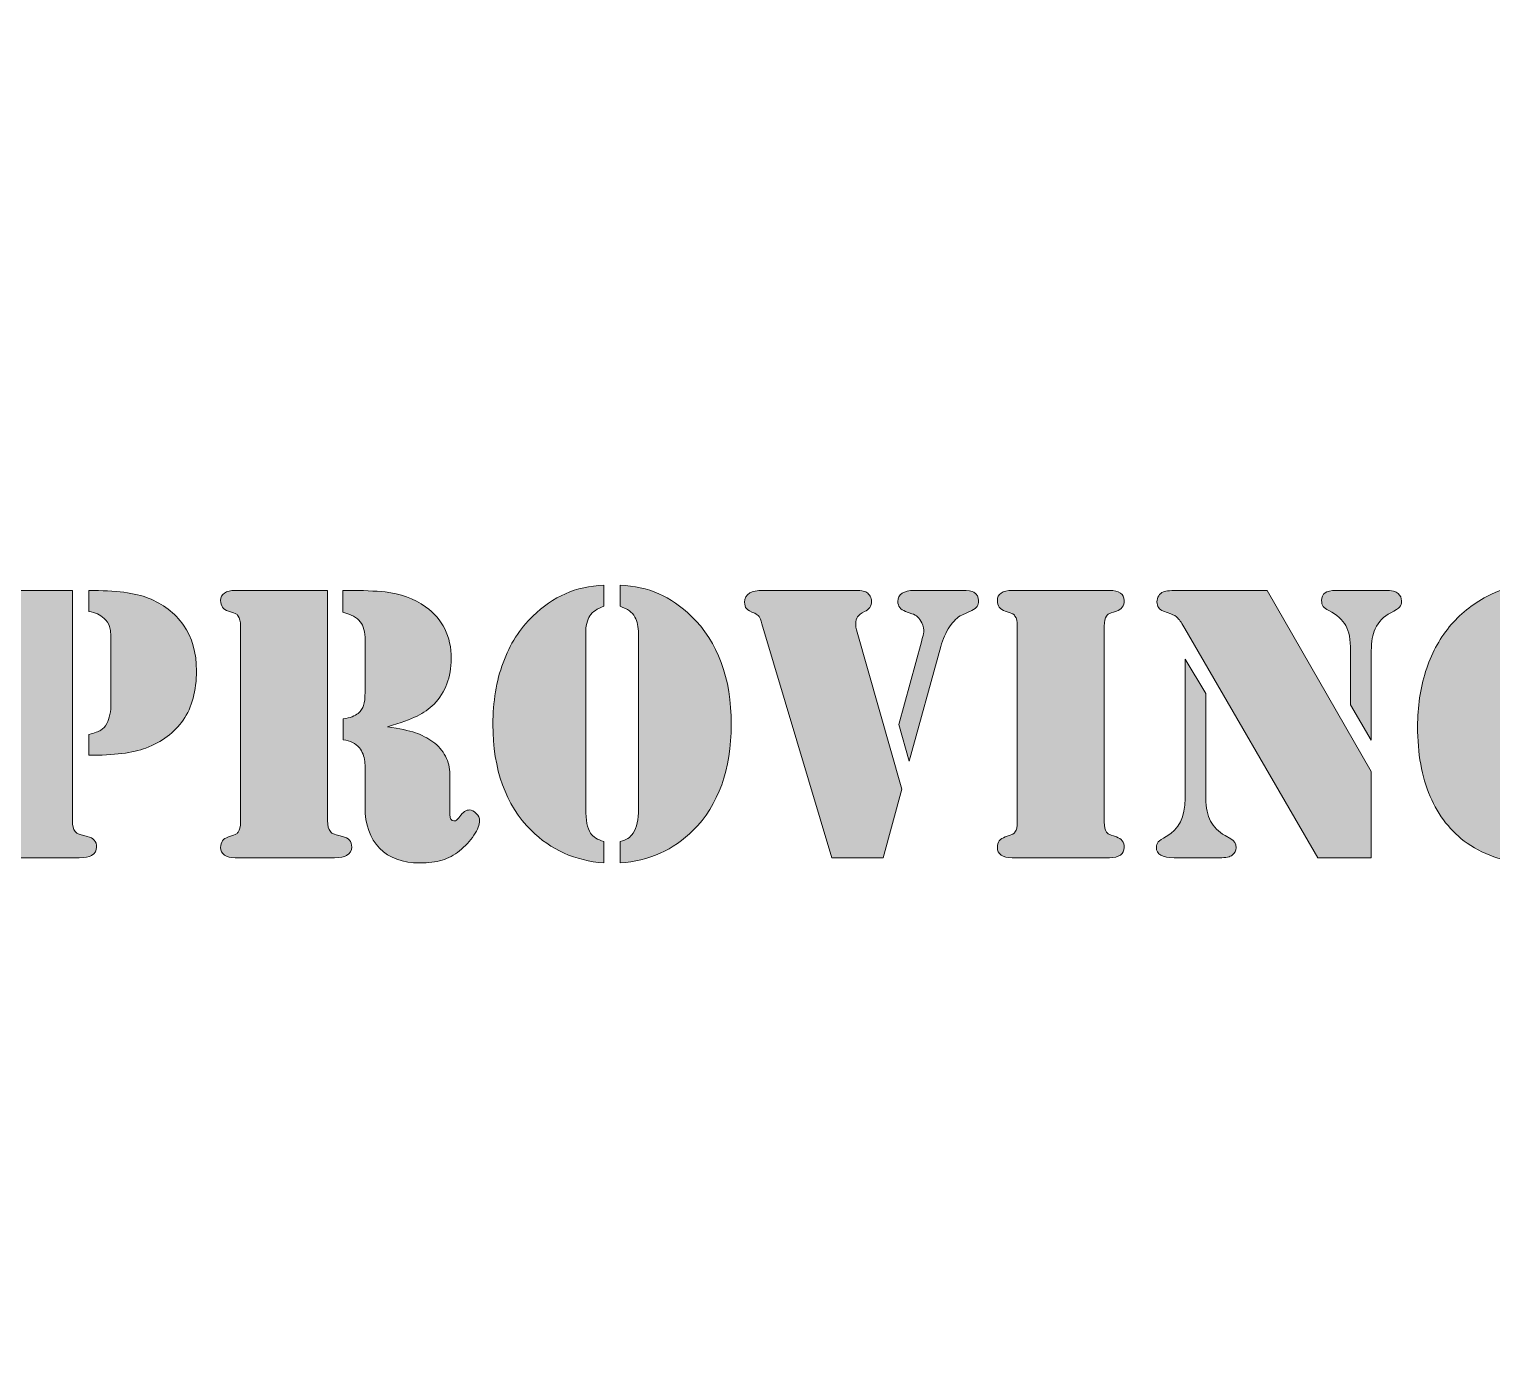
# Model space of a CAD drawing. Header units: inches. Extents: x 5 to 292, y -204 to -7.
# Drawn here: x 88.7 to 113.14, y -181.62 to -159.33 of the extents above; entities that cross this region are included whole.
import ezdxf

# ---------------------------------------------------------------- set-up
doc = ezdxf.new("R2010")
doc.units = ezdxf.units.IN
doc.header["$MEASUREMENT"] = 0
doc.layers.add('Layer 4', color=7, linetype='Continuous')
doc.layers.add('Legend', color=7, linetype='Continuous')

# ---------------------------------------------------------------- blocks, each defined once
blk = doc.blocks.new('block 3')
at = {"layer": 'Legend', "true_color": 0xffffff}
h = blk.add_hatch(color=7, dxfattribs=at)
h.dxf.hatch_style = 2
edge = h.paths.add_edge_path()
edge.add_spline(control_points=[(98.303, -168.977), (98.192, -169.017), (98.113, -169.07), (98.067, -169.138), (98.021, -169.206), (97.998, -169.305), (97.998, -169.436), (97.998, -169.436), (97.998, -172.362), (97.998, -172.362), (97.998, -172.554), (98.025, -172.689), (98.077, -172.767), (98.118, -172.833), (98.194, -172.88), (98.303, -172.908), (98.303, -172.908), (98.303, -173.268), (98.303, -173.268), (97.818, -173.229), (97.413, -173.047), (97.085, -172.722), (96.66, -172.298), (96.447, -171.708), (96.447, -170.951), (96.447, -170.572), (96.503, -170.228), (96.616, -169.922), (96.728, -169.615), (96.894, -169.355), (97.115, -169.141), (97.283, -168.977), (97.464, -168.853), (97.658, -168.768), (97.852, -168.683), (98.067, -168.635), (98.303, -168.624), (98.303, -168.624), (98.303, -168.977), (98.303, -168.977)], knot_values=[0, 0, 0, 0, 1, 1, 1, 2, 2, 2, 3, 3, 3, 4, 4, 4, 5, 5, 5, 6, 6, 6, 7, 7, 7, 8, 8, 8, 9, 9, 9, 10, 10, 10, 11, 11, 11, 12, 12, 12, 13, 13, 13, 13], degree=3, periodic=1)
edge = h.paths.add_edge_path()
edge.add_spline(control_points=[(98.571, -168.977), (98.571, -168.977), (98.571, -168.624), (98.571, -168.624), (98.807, -168.635), (99.022, -168.683), (99.218, -168.768), (99.413, -168.853), (99.594, -168.977), (99.763, -169.141), (100.208, -169.575), (100.43, -170.179), (100.43, -170.951), (100.43, -171.708), (100.217, -172.298), (99.792, -172.722), (99.465, -173.049), (99.058, -173.231), (98.571, -173.268), (98.571, -173.268), (98.571, -172.908), (98.571, -172.908), (98.628, -172.895), (98.672, -172.878), (98.704, -172.857), (98.735, -172.837), (98.764, -172.807), (98.791, -172.767), (98.849, -172.678), (98.879, -172.543), (98.879, -172.362), (98.879, -172.362), (98.879, -169.436), (98.879, -169.436), (98.879, -169.32), (98.859, -169.229), (98.82, -169.161), (98.794, -169.115), (98.763, -169.079), (98.727, -169.053), (98.691, -169.027), (98.639, -169.002), (98.571, -168.977)], knot_values=[0, 0, 0, 0, 1, 1, 1, 2, 2, 2, 3, 3, 3, 4, 4, 4, 5, 5, 5, 6, 6, 6, 7, 7, 7, 8, 8, 8, 9, 9, 9, 10, 10, 10, 11, 11, 11, 12, 12, 12, 13, 13, 13, 14, 14, 14, 14], degree=3, periodic=1)
h = blk.add_hatch(color=7, dxfattribs=at)
h.dxf.hatch_style = 2
edge = h.paths.add_edge_path()
edge.add_spline(control_points=[(113.836, -168.624), (113.836, -168.624), (113.836, -169.02), (113.836, -169.02), (113.707, -169.04), (113.611, -169.096), (113.548, -169.19), (113.484, -169.284), (113.453, -169.418), (113.453, -169.593), (113.453, -169.593), (113.453, -172.296), (113.453, -172.296), (113.453, -172.296), (113.453, -172.437), (113.453, -172.437), (113.453, -172.487), (113.463, -172.54), (113.484, -172.595), (113.505, -172.651), (113.531, -172.699), (113.564, -172.738), (113.599, -172.782), (113.636, -172.813), (113.675, -172.831), (113.715, -172.85), (113.768, -172.862), (113.836, -172.869), (113.836, -172.869), (113.836, -173.268), (113.836, -173.268), (113.412, -173.268), (113.045, -173.158), (112.733, -172.938), (112.458, -172.743), (112.251, -172.482), (112.111, -172.154), (111.971, -171.826), (111.902, -171.437), (111.902, -170.987), (111.902, -170.658), (111.947, -170.35), (112.037, -170.066), (112.128, -169.781), (112.259, -169.534), (112.432, -169.324), (112.606, -169.113), (112.815, -168.943), (113.059, -168.814), (113.302, -168.685), (113.536, -168.621), (113.76, -168.621), (113.76, -168.621), (113.836, -168.624), (113.836, -168.624)], knot_values=[0, 0, 0, 0, 1, 1, 1, 2, 2, 2, 3, 3, 3, 4, 4, 4, 5, 5, 5, 6, 6, 6, 7, 7, 7, 8, 8, 8, 9, 9, 9, 10, 10, 10, 11, 11, 11, 12, 12, 12, 13, 13, 13, 14, 14, 14, 15, 15, 15, 16, 16, 16, 17, 17, 17, 18, 18, 18, 18], degree=3, periodic=1)
edge = h.paths.add_edge_path()
edge.add_spline(control_points=[(114.094, -169.023), (114.094, -169.023), (114.094, -168.627), (114.094, -168.627), (114.201, -168.645), (114.288, -168.663), (114.355, -168.683), (114.421, -168.703), (114.542, -168.744), (114.716, -168.807), (114.827, -168.847), (114.902, -168.866), (114.939, -168.866), (115.002, -168.866), (115.05, -168.838), (115.083, -168.781), (115.083, -168.781), (115.125, -168.703), (115.125, -168.703), (115.151, -168.65), (115.201, -168.624), (115.273, -168.624), (115.331, -168.624), (115.377, -168.642), (115.408, -168.676), (115.44, -168.711), (115.456, -168.763), (115.456, -168.83), (115.456, -168.83), (115.456, -170.192), (115.456, -170.192), (115.456, -170.279), (115.436, -170.342), (115.397, -170.381), (115.358, -170.421), (115.313, -170.441), (115.263, -170.441), (115.21, -170.441), (115.168, -170.423), (115.137, -170.39), (115.105, -170.356), (115.079, -170.301), (115.06, -170.224), (115.014, -170.052), (114.969, -169.917), (114.926, -169.818), (114.832, -169.611), (114.725, -169.444), (114.605, -169.315), (114.524, -169.227), (114.443, -169.16), (114.363, -169.113), (114.282, -169.066), (114.193, -169.036), (114.094, -169.023)], knot_values=[0, 0, 0, 0, 1, 1, 1, 2, 2, 2, 3, 3, 3, 4, 4, 4, 5, 5, 5, 6, 6, 6, 7, 7, 7, 8, 8, 8, 9, 9, 9, 10, 10, 10, 11, 11, 11, 12, 12, 12, 13, 13, 13, 14, 14, 14, 15, 15, 15, 16, 16, 16, 17, 17, 17, 18, 18, 18, 18], degree=3, periodic=1)
edge = h.paths.add_edge_path()
edge.add_spline(control_points=[(114.104, -173.268), (114.104, -173.268), (114.104, -172.869), (114.104, -172.869), (114.274, -172.856), (114.453, -172.792), (114.641, -172.676), (114.741, -172.612), (114.831, -172.528), (114.909, -172.422), (114.988, -172.316), (115.047, -172.2), (115.086, -172.074), (115.108, -172.004), (115.134, -171.954), (115.163, -171.925), (115.192, -171.895), (115.231, -171.881), (115.279, -171.881), (115.331, -171.881), (115.375, -171.9), (115.41, -171.939), (115.445, -171.978), (115.462, -172.028), (115.462, -172.087), (115.462, -172.185), (115.425, -172.304), (115.35, -172.444), (115.274, -172.583), (115.178, -172.712), (115.06, -172.829), (114.916, -172.973), (114.768, -173.081), (114.616, -173.15), (114.465, -173.22), (114.294, -173.259), (114.104, -173.268)], knot_values=[0, 0, 0, 0, 1, 1, 1, 2, 2, 2, 3, 3, 3, 4, 4, 4, 5, 5, 5, 6, 6, 6, 7, 7, 7, 8, 8, 8, 9, 9, 9, 10, 10, 10, 11, 11, 11, 12, 12, 12, 12], degree=3, periodic=1)
h = blk.add_hatch(color=7, dxfattribs=at)
h.dxf.hatch_style = 2
edge = h.paths.add_edge_path()
edge.add_spline(control_points=[(89.417, -168.713), (89.417, -168.713), (89.417, -172.558), (89.417, -172.558), (89.417, -172.643), (89.433, -172.704), (89.466, -172.741), (89.484, -172.763), (89.5, -172.777), (89.515, -172.782), (89.53, -172.787), (89.581, -172.801), (89.666, -172.823), (89.771, -172.847), (89.823, -172.907), (89.823, -173.003), (89.823, -173.06), (89.795, -173.106), (89.738, -173.141), (89.696, -173.167), (89.628, -173.18), (89.532, -173.18), (89.532, -173.18), (89.42, -173.18), (89.42, -173.18), (89.42, -173.18), (87.961, -173.18), (87.961, -173.18), (87.961, -173.18), (87.876, -173.18), (87.876, -173.18), (87.797, -173.18), (87.737, -173.165), (87.694, -173.136), (87.651, -173.106), (87.63, -173.064), (87.63, -173.01), (87.63, -172.92), (87.674, -172.861), (87.761, -172.833), (87.833, -172.809), (87.875, -172.794), (87.887, -172.789), (87.899, -172.783), (87.912, -172.771), (87.925, -172.751), (87.951, -172.716), (87.964, -172.661), (87.964, -172.584), (87.964, -172.584), (87.964, -169.308), (87.964, -169.308), (87.964, -169.232), (87.951, -169.176), (87.925, -169.141), (87.912, -169.121), (87.899, -169.109), (87.887, -169.104), (87.875, -169.098), (87.833, -169.083), (87.761, -169.059), (87.674, -169.031), (87.63, -168.972), (87.63, -168.883), (87.63, -168.828), (87.651, -168.786), (87.694, -168.757), (87.737, -168.727), (87.797, -168.713), (87.876, -168.713), (87.876, -168.713), (87.961, -168.713), (87.961, -168.713), (87.961, -168.713), (89.417, -168.713), (89.417, -168.713)], knot_values=[0, 0, 0, 0, 1, 1, 1, 2, 2, 2, 3, 3, 3, 4, 4, 4, 5, 5, 5, 6, 6, 6, 7, 7, 7, 8, 8, 8, 9, 9, 9, 10, 10, 10, 11, 11, 11, 12, 12, 12, 13, 13, 13, 14, 14, 14, 15, 15, 15, 16, 16, 16, 17, 17, 17, 18, 18, 18, 19, 19, 19, 20, 20, 20, 21, 21, 21, 22, 22, 22, 23, 23, 23, 24, 24, 24, 25, 25, 25, 25], degree=3, periodic=1)
edge = h.paths.add_edge_path()
edge.add_spline(control_points=[(89.695, -171.468), (89.695, -171.468), (89.695, -171.118), (89.695, -171.118), (89.789, -171.096), (89.855, -171.073), (89.893, -171.049), (89.931, -171.025), (89.965, -170.988), (89.993, -170.938), (90.039, -170.853), (90.062, -170.738), (90.062, -170.594), (90.062, -170.594), (90.062, -169.547), (90.062, -169.547), (90.062, -169.444), (90.054, -169.368), (90.039, -169.318), (90.024, -169.268), (89.993, -169.222), (89.947, -169.18), (89.884, -169.119), (89.799, -169.081), (89.692, -169.066), (89.692, -169.066), (89.692, -168.713), (89.692, -168.713), (90.141, -168.713), (90.473, -168.755), (90.687, -168.84), (90.933, -168.938), (91.129, -169.089), (91.273, -169.292), (91.419, -169.499), (91.492, -169.753), (91.492, -170.054), (91.492, -170.39), (91.418, -170.665), (91.27, -170.879), (91.121, -171.091), (90.914, -171.247), (90.648, -171.347), (90.427, -171.428), (90.11, -171.468), (89.695, -171.468)], knot_values=[0, 0, 0, 0, 1, 1, 1, 2, 2, 2, 3, 3, 3, 4, 4, 4, 5, 5, 5, 6, 6, 6, 7, 7, 7, 8, 8, 8, 9, 9, 9, 10, 10, 10, 11, 11, 11, 12, 12, 12, 13, 13, 13, 14, 14, 14, 15, 15, 15, 15], degree=3, periodic=1)
h = blk.add_hatch(color=7, dxfattribs=at)
h.dxf.hatch_style = 2
edge = h.paths.add_edge_path()
edge.add_spline(control_points=[(93.682, -168.713), (93.682, -168.713), (93.682, -172.558), (93.682, -172.558), (93.682, -172.643), (93.698, -172.704), (93.731, -172.741), (93.748, -172.763), (93.764, -172.777), (93.78, -172.782), (93.795, -172.787), (93.845, -172.801), (93.93, -172.823), (94.035, -172.847), (94.087, -172.907), (94.087, -173.003), (94.087, -173.06), (94.059, -173.106), (94.002, -173.141), (93.961, -173.167), (93.892, -173.18), (93.796, -173.18), (93.796, -173.18), (93.685, -173.18), (93.685, -173.18), (93.685, -173.18), (92.225, -173.18), (92.225, -173.18), (92.225, -173.18), (92.14, -173.18), (92.14, -173.18), (92.062, -173.18), (92.001, -173.165), (91.958, -173.136), (91.916, -173.106), (91.895, -173.064), (91.895, -173.01), (91.895, -172.92), (91.938, -172.861), (92.026, -172.833), (92.098, -172.809), (92.14, -172.794), (92.152, -172.789), (92.164, -172.783), (92.176, -172.771), (92.189, -172.751), (92.215, -172.716), (92.228, -172.661), (92.228, -172.584), (92.228, -172.584), (92.228, -169.308), (92.228, -169.308), (92.228, -169.232), (92.215, -169.176), (92.189, -169.141), (92.176, -169.121), (92.164, -169.109), (92.152, -169.104), (92.14, -169.098), (92.098, -169.083), (92.026, -169.059), (91.938, -169.031), (91.895, -168.972), (91.895, -168.883), (91.895, -168.828), (91.916, -168.786), (91.958, -168.757), (92.001, -168.727), (92.062, -168.713), (92.14, -168.713), (92.14, -168.713), (92.225, -168.713), (92.225, -168.713), (92.225, -168.713), (93.682, -168.713), (93.682, -168.713)], knot_values=[0, 0, 0, 0, 1, 1, 1, 2, 2, 2, 3, 3, 3, 4, 4, 4, 5, 5, 5, 6, 6, 6, 7, 7, 7, 8, 8, 8, 9, 9, 9, 10, 10, 10, 11, 11, 11, 12, 12, 12, 13, 13, 13, 14, 14, 14, 15, 15, 15, 16, 16, 16, 17, 17, 17, 18, 18, 18, 19, 19, 19, 20, 20, 20, 21, 21, 21, 22, 22, 22, 23, 23, 23, 24, 24, 24, 25, 25, 25, 25], degree=3, periodic=1)
edge = h.paths.add_edge_path()
edge.add_spline(control_points=[(94.686, -170.99), (94.887, -171.021), (95.041, -171.055), (95.15, -171.092), (95.257, -171.129), (95.355, -171.179), (95.442, -171.242), (95.534, -171.31), (95.604, -171.391), (95.654, -171.484), (95.703, -171.578), (95.727, -171.677), (95.727, -171.782), (95.727, -171.782), (95.727, -172.46), (95.727, -172.46), (95.727, -172.53), (95.75, -172.564), (95.796, -172.564), (95.813, -172.564), (95.828, -172.56), (95.84, -172.55), (95.852, -172.54), (95.869, -172.521), (95.891, -172.492), (95.945, -172.418), (96.001, -172.381), (96.058, -172.381), (96.095, -172.381), (96.132, -172.401), (96.169, -172.44), (96.206, -172.479), (96.225, -172.519), (96.225, -172.558), (96.225, -172.625), (96.192, -172.708), (96.128, -172.805), (96.064, -172.902), (95.983, -172.989), (95.888, -173.065), (95.798, -173.137), (95.701, -173.189), (95.596, -173.221), (95.492, -173.252), (95.368, -173.268), (95.226, -173.268), (94.938, -173.268), (94.714, -173.186), (94.552, -173.021), (94.391, -172.856), (94.31, -172.627), (94.31, -172.332), (94.31, -172.332), (94.31, -171.782), (94.31, -171.782), (94.31, -171.66), (94.309, -171.589), (94.307, -171.57), (94.296, -171.482), (94.265, -171.407), (94.215, -171.344), (94.152, -171.267), (94.061, -171.223), (93.943, -171.21), (93.943, -171.21), (93.943, -170.86), (93.943, -170.86), (94.061, -170.842), (94.145, -170.811), (94.195, -170.768), (94.239, -170.729), (94.269, -170.684), (94.286, -170.634), (94.302, -170.583), (94.31, -170.509), (94.31, -170.411), (94.31, -170.411), (94.31, -169.543), (94.31, -169.543), (94.31, -169.406), (94.283, -169.304), (94.23, -169.236), (94.176, -169.169), (94.08, -169.115), (93.94, -169.076), (93.94, -169.076), (93.94, -168.713), (93.94, -168.713), (93.94, -168.713), (94.025, -168.713), (94.025, -168.713), (94.267, -168.713), (94.474, -168.721), (94.644, -168.739), (94.897, -168.763), (95.123, -168.846), (95.321, -168.987), (95.607, -169.19), (95.75, -169.479), (95.75, -169.855), (95.75, -170.162), (95.654, -170.414), (95.462, -170.611), (95.381, -170.693), (95.287, -170.761), (95.179, -170.813), (95.071, -170.866), (94.907, -170.925), (94.686, -170.99)], knot_values=[0, 0, 0, 0, 1, 1, 1, 2, 2, 2, 3, 3, 3, 4, 4, 4, 5, 5, 5, 6, 6, 6, 7, 7, 7, 8, 8, 8, 9, 9, 9, 10, 10, 10, 11, 11, 11, 12, 12, 12, 13, 13, 13, 14, 14, 14, 15, 15, 15, 16, 16, 16, 17, 17, 17, 18, 18, 18, 19, 19, 19, 20, 20, 20, 21, 21, 21, 22, 22, 22, 23, 23, 23, 24, 24, 24, 25, 25, 25, 26, 26, 26, 27, 27, 27, 28, 28, 28, 29, 29, 29, 30, 30, 30, 31, 31, 31, 32, 32, 32, 33, 33, 33, 34, 34, 34, 35, 35, 35, 36, 36, 36, 36], degree=3, periodic=1)
h = blk.add_hatch(color=7, dxfattribs=at)
h.dxf.hatch_style = 2
edge = h.paths.add_edge_path()
edge.add_spline(control_points=[(103.281, -172.034), (103.281, -172.034), (102.97, -173.18), (102.97, -173.18), (102.97, -173.18), (102.109, -173.18), (102.109, -173.18), (102.109, -173.18), (100.944, -169.269), (100.944, -169.269), (100.926, -169.21), (100.91, -169.17), (100.895, -169.149), (100.88, -169.129), (100.856, -169.111), (100.823, -169.095), (100.753, -169.067), (100.707, -169.041), (100.685, -169.017), (100.664, -168.993), (100.653, -168.957), (100.653, -168.909), (100.653, -168.843), (100.682, -168.792), (100.741, -168.755), (100.787, -168.727), (100.862, -168.713), (100.967, -168.713), (100.967, -168.713), (102.423, -168.713), (102.423, -168.713), (102.515, -168.713), (102.578, -168.715), (102.611, -168.719), (102.645, -168.724), (102.673, -168.732), (102.695, -168.745), (102.717, -168.76), (102.735, -168.782), (102.751, -168.81), (102.766, -168.839), (102.774, -168.866), (102.774, -168.892), (102.774, -168.973), (102.735, -169.031), (102.659, -169.066), (102.602, -169.094), (102.564, -169.123), (102.543, -169.152), (102.522, -169.182), (102.512, -169.224), (102.512, -169.279), (102.512, -169.313), (102.515, -169.344), (102.522, -169.37), (102.522, -169.37), (103.281, -172.034), (103.281, -172.034)], knot_values=[0, 0, 0, 0, 1, 1, 1, 2, 2, 2, 3, 3, 3, 4, 4, 4, 5, 5, 5, 6, 6, 6, 7, 7, 7, 8, 8, 8, 9, 9, 9, 10, 10, 10, 11, 11, 11, 12, 12, 12, 13, 13, 13, 14, 14, 14, 15, 15, 15, 16, 16, 16, 17, 17, 17, 18, 18, 18, 19, 19, 19, 19], degree=3, periodic=1)
edge = h.paths.add_edge_path()
edge.add_spline(control_points=[(103.405, -171.566), (103.405, -171.566), (103.232, -170.951), (103.232, -170.951), (103.232, -170.951), (103.608, -169.573), (103.608, -169.573), (103.632, -169.486), (103.645, -169.433), (103.647, -169.413), (103.652, -169.365), (103.641, -169.311), (103.615, -169.252), (103.58, -169.176), (103.525, -169.126), (103.451, -169.102), (103.451, -169.102), (103.343, -169.063), (103.343, -169.063), (103.258, -169.034), (103.215, -168.978), (103.215, -168.896), (103.215, -168.837), (103.239, -168.791), (103.287, -168.76), (103.335, -168.728), (103.402, -168.713), (103.487, -168.713), (103.487, -168.713), (104.289, -168.713), (104.289, -168.713), (104.389, -168.713), (104.455, -168.722), (104.485, -168.742), (104.538, -168.775), (104.564, -168.821), (104.564, -168.883), (104.564, -168.924), (104.556, -168.957), (104.539, -168.981), (104.523, -169.005), (104.493, -169.027), (104.449, -169.046), (104.449, -169.046), (104.282, -169.125), (104.282, -169.125), (104.212, -169.158), (104.145, -169.222), (104.081, -169.32), (104.017, -169.417), (103.967, -169.527), (103.932, -169.652), (103.932, -169.652), (103.405, -171.566), (103.405, -171.566)], knot_values=[0, 0, 0, 0, 1, 1, 1, 2, 2, 2, 3, 3, 3, 4, 4, 4, 5, 5, 5, 6, 6, 6, 7, 7, 7, 8, 8, 8, 9, 9, 9, 10, 10, 10, 11, 11, 11, 12, 12, 12, 13, 13, 13, 14, 14, 14, 15, 15, 15, 16, 16, 16, 17, 17, 17, 18, 18, 18, 18], degree=3, periodic=1)
h = blk.add_hatch(color=7, dxfattribs=at)
h.dxf.hatch_style = 2
edge = h.paths.add_edge_path()
edge.add_spline(control_points=[(106.668, -173.18), (106.668, -173.18), (105.209, -173.18), (105.209, -173.18), (105.209, -173.18), (105.123, -173.18), (105.123, -173.18), (105.045, -173.18), (104.984, -173.165), (104.942, -173.136), (104.899, -173.106), (104.878, -173.064), (104.878, -173.01), (104.878, -172.92), (104.922, -172.861), (105.009, -172.833), (105.081, -172.809), (105.123, -172.794), (105.135, -172.789), (105.147, -172.783), (105.159, -172.771), (105.173, -172.751), (105.199, -172.716), (105.212, -172.661), (105.212, -172.584), (105.212, -172.584), (105.212, -169.308), (105.212, -169.308), (105.212, -169.232), (105.199, -169.176), (105.173, -169.141), (105.159, -169.121), (105.147, -169.109), (105.135, -169.104), (105.123, -169.098), (105.081, -169.083), (105.009, -169.059), (104.922, -169.031), (104.878, -168.972), (104.878, -168.883), (104.878, -168.828), (104.899, -168.786), (104.942, -168.757), (104.984, -168.727), (105.045, -168.713), (105.123, -168.713), (105.123, -168.713), (105.209, -168.713), (105.209, -168.713), (105.209, -168.713), (106.668, -168.713), (106.668, -168.713), (106.668, -168.713), (106.753, -168.713), (106.753, -168.713), (106.832, -168.713), (106.892, -168.727), (106.935, -168.757), (106.977, -168.786), (106.999, -168.828), (106.999, -168.883), (106.999, -168.972), (106.955, -169.031), (106.868, -169.059), (106.796, -169.083), (106.754, -169.098), (106.742, -169.104), (106.73, -169.109), (106.717, -169.121), (106.704, -169.141), (106.678, -169.176), (106.665, -169.232), (106.665, -169.308), (106.665, -169.308), (106.665, -172.584), (106.665, -172.584), (106.665, -172.661), (106.678, -172.716), (106.704, -172.751), (106.717, -172.771), (106.73, -172.783), (106.742, -172.789), (106.754, -172.794), (106.796, -172.809), (106.868, -172.833), (106.955, -172.861), (106.999, -172.92), (106.999, -173.01), (106.999, -173.064), (106.977, -173.106), (106.935, -173.136), (106.892, -173.165), (106.832, -173.18), (106.753, -173.18), (106.753, -173.18), (106.668, -173.18), (106.668, -173.18)], knot_values=[0, 0, 0, 0, 1, 1, 1, 2, 2, 2, 3, 3, 3, 4, 4, 4, 5, 5, 5, 6, 6, 6, 7, 7, 7, 8, 8, 8, 9, 9, 9, 10, 10, 10, 11, 11, 11, 12, 12, 12, 13, 13, 13, 14, 14, 14, 15, 15, 15, 16, 16, 16, 17, 17, 17, 18, 18, 18, 19, 19, 19, 20, 20, 20, 21, 21, 21, 22, 22, 22, 23, 23, 23, 24, 24, 24, 25, 25, 25, 26, 26, 26, 27, 27, 27, 28, 28, 28, 29, 29, 29, 30, 30, 30, 31, 31, 31, 32, 32, 32, 32], degree=3, periodic=1)
h = blk.add_hatch(color=7, dxfattribs=at)
h.dxf.hatch_style = 2
edge = h.paths.add_edge_path()
edge.add_spline(control_points=[(108.017, -169.861), (108.017, -169.861), (108.364, -170.437), (108.364, -170.437), (108.364, -170.437), (108.364, -172.191), (108.364, -172.191), (108.364, -172.344), (108.389, -172.47), (108.441, -172.568), (108.492, -172.666), (108.573, -172.747), (108.684, -172.81), (108.684, -172.81), (108.783, -172.866), (108.783, -172.866), (108.839, -172.898), (108.868, -172.947), (108.868, -173.013), (108.868, -173.063), (108.847, -173.104), (108.805, -173.137), (108.77, -173.166), (108.698, -173.18), (108.589, -173.18), (108.589, -173.18), (107.833, -173.18), (107.833, -173.18), (107.635, -173.18), (107.536, -173.123), (107.536, -173.01), (107.536, -172.97), (107.546, -172.939), (107.567, -172.916), (107.587, -172.893), (107.633, -172.862), (107.702, -172.823), (107.912, -172.707), (108.017, -172.497), (108.017, -172.191), (108.017, -172.191), (108.017, -169.861), (108.017, -169.861)], knot_values=[0, 0, 0, 0, 1, 1, 1, 2, 2, 2, 3, 3, 3, 4, 4, 4, 5, 5, 5, 6, 6, 6, 7, 7, 7, 8, 8, 8, 9, 9, 9, 10, 10, 10, 11, 11, 11, 12, 12, 12, 13, 13, 13, 14, 14, 14, 14], degree=3, periodic=1)
edge = h.paths.add_edge_path()
edge.add_spline(control_points=[(109.388, -168.713), (109.388, -168.713), (111.129, -171.737), (111.129, -171.737), (111.129, -171.737), (111.129, -173.18), (111.129, -173.18), (111.129, -173.18), (110.236, -173.18), (110.236, -173.18), (110.236, -173.18), (108.013, -169.351), (108.013, -169.351), (107.965, -169.268), (107.926, -169.21), (107.896, -169.177), (107.865, -169.145), (107.826, -169.12), (107.778, -169.105), (107.778, -169.105), (107.653, -169.059), (107.653, -169.059), (107.621, -169.048), (107.594, -169.029), (107.575, -169.001), (107.555, -168.972), (107.545, -168.941), (107.545, -168.905), (107.545, -168.868), (107.555, -168.834), (107.575, -168.802), (107.594, -168.771), (107.621, -168.748), (107.653, -168.735), (107.69, -168.72), (107.791, -168.713), (107.954, -168.713), (107.954, -168.713), (109.388, -168.713), (109.388, -168.713)], knot_values=[0, 0, 0, 0, 1, 1, 1, 2, 2, 2, 3, 3, 3, 4, 4, 4, 5, 5, 5, 6, 6, 6, 7, 7, 7, 8, 8, 8, 9, 9, 9, 10, 10, 10, 11, 11, 11, 12, 12, 12, 13, 13, 13, 13], degree=3, periodic=1)
edge = h.paths.add_edge_path()
edge.add_spline(control_points=[(111.129, -171.213), (111.129, -171.213), (110.782, -170.627), (110.782, -170.627), (110.782, -170.627), (110.782, -169.721), (110.782, -169.721), (110.782, -169.537), (110.756, -169.397), (110.702, -169.3), (110.649, -169.203), (110.554, -169.119), (110.419, -169.049), (110.373, -169.028), (110.341, -169.004), (110.324, -168.979), (110.306, -168.954), (110.298, -168.922), (110.298, -168.883), (110.298, -168.823), (110.317, -168.781), (110.355, -168.753), (110.393, -168.726), (110.455, -168.713), (110.54, -168.713), (110.54, -168.713), (111.358, -168.713), (111.358, -168.713), (111.47, -168.713), (111.543, -168.73), (111.578, -168.765), (111.615, -168.8), (111.633, -168.841), (111.633, -168.889), (111.633, -168.935), (111.623, -168.969), (111.602, -168.992), (111.581, -169.015), (111.532, -169.046), (111.453, -169.085), (111.337, -169.145), (111.25, -169.235), (111.191, -169.357), (111.15, -169.447), (111.129, -169.568), (111.129, -169.721), (111.129, -169.721), (111.129, -171.213), (111.129, -171.213)], knot_values=[0, 0, 0, 0, 1, 1, 1, 2, 2, 2, 3, 3, 3, 4, 4, 4, 5, 5, 5, 6, 6, 6, 7, 7, 7, 8, 8, 8, 9, 9, 9, 10, 10, 10, 11, 11, 11, 12, 12, 12, 13, 13, 13, 14, 14, 14, 15, 15, 15, 16, 16, 16, 16], degree=3, periodic=1)
at = {"layer": 'Legend', "lineweight": 0}
for points, knots in [([(98.303, -168.977), (98.192, -169.017), (98.113, -169.07), (98.067, -169.138), (98.021, -169.206), (97.998, -169.305), (97.998, -169.436), (97.998, -169.436), (97.998, -172.362), (97.998, -172.362), (97.998, -172.554), (98.025, -172.689), (98.077, -172.767), (98.118, -172.833), (98.194, -172.88), (98.303, -172.908), (98.303, -172.908), (98.303, -173.268), (98.303, -173.268), (97.818, -173.229), (97.413, -173.047), (97.085, -172.722), (96.66, -172.298), (96.447, -171.708), (96.447, -170.951), (96.447, -170.572), (96.503, -170.228), (96.616, -169.922), (96.728, -169.615), (96.894, -169.355), (97.115, -169.141), (97.283, -168.977), (97.464, -168.853), (97.658, -168.768), (97.852, -168.683), (98.067, -168.635), (98.303, -168.624), (98.303, -168.624), (98.303, -168.977), (98.303, -168.977)], [0, 0, 0, 0, 1, 1, 1, 2, 2, 2, 3, 3, 3, 4, 4, 4, 5, 5, 5, 6, 6, 6, 7, 7, 7, 8, 8, 8, 9, 9, 9, 10, 10, 10, 11, 11, 11, 12, 12, 12, 13, 13, 13, 13]), ([(98.571, -168.977), (98.571, -168.977), (98.571, -168.624), (98.571, -168.624), (98.807, -168.635), (99.022, -168.683), (99.218, -168.768), (99.413, -168.853), (99.594, -168.977), (99.763, -169.141), (100.208, -169.575), (100.43, -170.179), (100.43, -170.951), (100.43, -171.708), (100.217, -172.298), (99.792, -172.722), (99.465, -173.049), (99.058, -173.231), (98.571, -173.268), (98.571, -173.268), (98.571, -172.908), (98.571, -172.908), (98.628, -172.895), (98.672, -172.878), (98.704, -172.857), (98.735, -172.837), (98.764, -172.807), (98.791, -172.767), (98.849, -172.678), (98.879, -172.543), (98.879, -172.362), (98.879, -172.362), (98.879, -169.436), (98.879, -169.436), (98.879, -169.32), (98.859, -169.229), (98.82, -169.161), (98.794, -169.115), (98.763, -169.079), (98.727, -169.053), (98.691, -169.027), (98.639, -169.002), (98.571, -168.977)], [0, 0, 0, 0, 1, 1, 1, 2, 2, 2, 3, 3, 3, 4, 4, 4, 5, 5, 5, 6, 6, 6, 7, 7, 7, 8, 8, 8, 9, 9, 9, 10, 10, 10, 11, 11, 11, 12, 12, 12, 13, 13, 13, 14, 14, 14, 14]), ([(113.836, -168.624), (113.836, -168.624), (113.836, -169.02), (113.836, -169.02), (113.707, -169.04), (113.611, -169.096), (113.548, -169.19), (113.484, -169.284), (113.453, -169.418), (113.453, -169.593), (113.453, -169.593), (113.453, -172.296), (113.453, -172.296), (113.453, -172.296), (113.453, -172.437), (113.453, -172.437), (113.453, -172.487), (113.463, -172.54), (113.484, -172.595), (113.505, -172.651), (113.531, -172.699), (113.564, -172.738), (113.599, -172.782), (113.636, -172.813), (113.675, -172.831), (113.715, -172.85), (113.768, -172.862), (113.836, -172.869), (113.836, -172.869), (113.836, -173.268), (113.836, -173.268), (113.412, -173.268), (113.045, -173.158), (112.733, -172.938), (112.458, -172.743), (112.251, -172.482), (112.111, -172.154), (111.971, -171.826), (111.902, -171.437), (111.902, -170.987), (111.902, -170.658), (111.947, -170.35), (112.037, -170.066), (112.128, -169.781), (112.259, -169.534), (112.432, -169.324), (112.606, -169.113), (112.815, -168.943), (113.059, -168.814), (113.302, -168.685), (113.536, -168.621), (113.76, -168.621), (113.76, -168.621), (113.836, -168.624), (113.836, -168.624)], [0, 0, 0, 0, 1, 1, 1, 2, 2, 2, 3, 3, 3, 4, 4, 4, 5, 5, 5, 6, 6, 6, 7, 7, 7, 8, 8, 8, 9, 9, 9, 10, 10, 10, 11, 11, 11, 12, 12, 12, 13, 13, 13, 14, 14, 14, 15, 15, 15, 16, 16, 16, 17, 17, 17, 18, 18, 18, 18]), ([(89.417, -168.713), (89.417, -168.713), (89.417, -172.558), (89.417, -172.558), (89.417, -172.643), (89.433, -172.704), (89.466, -172.741), (89.484, -172.763), (89.5, -172.777), (89.515, -172.782), (89.53, -172.787), (89.581, -172.801), (89.666, -172.823), (89.771, -172.847), (89.823, -172.907), (89.823, -173.003), (89.823, -173.06), (89.795, -173.106), (89.738, -173.141), (89.696, -173.167), (89.628, -173.18), (89.532, -173.18), (89.532, -173.18), (89.42, -173.18), (89.42, -173.18), (89.42, -173.18), (87.961, -173.18), (87.961, -173.18), (87.961, -173.18), (87.876, -173.18), (87.876, -173.18), (87.797, -173.18), (87.737, -173.165), (87.694, -173.136), (87.651, -173.106), (87.63, -173.064), (87.63, -173.01), (87.63, -172.92), (87.674, -172.861), (87.761, -172.833), (87.833, -172.809), (87.875, -172.794), (87.887, -172.789), (87.899, -172.783), (87.912, -172.771), (87.925, -172.751), (87.951, -172.716), (87.964, -172.661), (87.964, -172.584), (87.964, -172.584), (87.964, -169.308), (87.964, -169.308), (87.964, -169.232), (87.951, -169.176), (87.925, -169.141), (87.912, -169.121), (87.899, -169.109), (87.887, -169.104), (87.875, -169.098), (87.833, -169.083), (87.761, -169.059), (87.674, -169.031), (87.63, -168.972), (87.63, -168.883), (87.63, -168.828), (87.651, -168.786), (87.694, -168.757), (87.737, -168.727), (87.797, -168.713), (87.876, -168.713), (87.876, -168.713), (87.961, -168.713), (87.961, -168.713), (87.961, -168.713), (89.417, -168.713), (89.417, -168.713)], [0, 0, 0, 0, 1, 1, 1, 2, 2, 2, 3, 3, 3, 4, 4, 4, 5, 5, 5, 6, 6, 6, 7, 7, 7, 8, 8, 8, 9, 9, 9, 10, 10, 10, 11, 11, 11, 12, 12, 12, 13, 13, 13, 14, 14, 14, 15, 15, 15, 16, 16, 16, 17, 17, 17, 18, 18, 18, 19, 19, 19, 20, 20, 20, 21, 21, 21, 22, 22, 22, 23, 23, 23, 24, 24, 24, 25, 25, 25, 25]), ([(89.695, -171.468), (89.695, -171.468), (89.695, -171.118), (89.695, -171.118), (89.789, -171.096), (89.855, -171.073), (89.893, -171.049), (89.931, -171.025), (89.965, -170.988), (89.993, -170.938), (90.039, -170.853), (90.062, -170.738), (90.062, -170.594), (90.062, -170.594), (90.062, -169.547), (90.062, -169.547), (90.062, -169.444), (90.054, -169.368), (90.039, -169.318), (90.024, -169.268), (89.993, -169.222), (89.947, -169.18), (89.884, -169.119), (89.799, -169.081), (89.692, -169.066), (89.692, -169.066), (89.692, -168.713), (89.692, -168.713), (90.141, -168.713), (90.473, -168.755), (90.687, -168.84), (90.933, -168.938), (91.129, -169.089), (91.273, -169.292), (91.419, -169.499), (91.492, -169.753), (91.492, -170.054), (91.492, -170.39), (91.418, -170.665), (91.27, -170.879), (91.121, -171.091), (90.914, -171.247), (90.648, -171.347), (90.427, -171.428), (90.11, -171.468), (89.695, -171.468)], [0, 0, 0, 0, 1, 1, 1, 2, 2, 2, 3, 3, 3, 4, 4, 4, 5, 5, 5, 6, 6, 6, 7, 7, 7, 8, 8, 8, 9, 9, 9, 10, 10, 10, 11, 11, 11, 12, 12, 12, 13, 13, 13, 14, 14, 14, 15, 15, 15, 15]), ([(93.682, -168.713), (93.682, -168.713), (93.682, -172.558), (93.682, -172.558), (93.682, -172.643), (93.698, -172.704), (93.731, -172.741), (93.748, -172.763), (93.764, -172.777), (93.78, -172.782), (93.795, -172.787), (93.845, -172.801), (93.93, -172.823), (94.035, -172.847), (94.087, -172.907), (94.087, -173.003), (94.087, -173.06), (94.059, -173.106), (94.002, -173.141), (93.961, -173.167), (93.892, -173.18), (93.796, -173.18), (93.796, -173.18), (93.685, -173.18), (93.685, -173.18), (93.685, -173.18), (92.225, -173.18), (92.225, -173.18), (92.225, -173.18), (92.14, -173.18), (92.14, -173.18), (92.062, -173.18), (92.001, -173.165), (91.958, -173.136), (91.916, -173.106), (91.895, -173.064), (91.895, -173.01), (91.895, -172.92), (91.938, -172.861), (92.026, -172.833), (92.098, -172.809), (92.14, -172.794), (92.152, -172.789), (92.164, -172.783), (92.176, -172.771), (92.189, -172.751), (92.215, -172.716), (92.228, -172.661), (92.228, -172.584), (92.228, -172.584), (92.228, -169.308), (92.228, -169.308), (92.228, -169.232), (92.215, -169.176), (92.189, -169.141), (92.176, -169.121), (92.164, -169.109), (92.152, -169.104), (92.14, -169.098), (92.098, -169.083), (92.026, -169.059), (91.938, -169.031), (91.895, -168.972), (91.895, -168.883), (91.895, -168.828), (91.916, -168.786), (91.958, -168.757), (92.001, -168.727), (92.062, -168.713), (92.14, -168.713), (92.14, -168.713), (92.225, -168.713), (92.225, -168.713), (92.225, -168.713), (93.682, -168.713), (93.682, -168.713)], [0, 0, 0, 0, 1, 1, 1, 2, 2, 2, 3, 3, 3, 4, 4, 4, 5, 5, 5, 6, 6, 6, 7, 7, 7, 8, 8, 8, 9, 9, 9, 10, 10, 10, 11, 11, 11, 12, 12, 12, 13, 13, 13, 14, 14, 14, 15, 15, 15, 16, 16, 16, 17, 17, 17, 18, 18, 18, 19, 19, 19, 20, 20, 20, 21, 21, 21, 22, 22, 22, 23, 23, 23, 24, 24, 24, 25, 25, 25, 25]), ([(94.686, -170.99), (94.887, -171.021), (95.041, -171.055), (95.15, -171.092), (95.257, -171.129), (95.355, -171.179), (95.442, -171.242), (95.534, -171.31), (95.604, -171.391), (95.654, -171.484), (95.703, -171.578), (95.727, -171.677), (95.727, -171.782), (95.727, -171.782), (95.727, -172.46), (95.727, -172.46), (95.727, -172.53), (95.75, -172.564), (95.796, -172.564), (95.813, -172.564), (95.828, -172.56), (95.84, -172.55), (95.852, -172.54), (95.869, -172.521), (95.891, -172.492), (95.945, -172.418), (96.001, -172.381), (96.058, -172.381), (96.095, -172.381), (96.132, -172.401), (96.169, -172.44), (96.206, -172.479), (96.225, -172.519), (96.225, -172.558), (96.225, -172.625), (96.192, -172.708), (96.128, -172.805), (96.064, -172.902), (95.983, -172.989), (95.888, -173.065), (95.798, -173.137), (95.701, -173.189), (95.596, -173.221), (95.492, -173.252), (95.368, -173.268), (95.226, -173.268), (94.938, -173.268), (94.714, -173.186), (94.552, -173.021), (94.391, -172.856), (94.31, -172.627), (94.31, -172.332), (94.31, -172.332), (94.31, -171.782), (94.31, -171.782), (94.31, -171.66), (94.309, -171.589), (94.307, -171.57), (94.296, -171.482), (94.265, -171.407), (94.215, -171.344), (94.152, -171.267), (94.061, -171.223), (93.943, -171.21), (93.943, -171.21), (93.943, -170.86), (93.943, -170.86), (94.061, -170.842), (94.145, -170.811), (94.195, -170.768), (94.239, -170.729), (94.269, -170.684), (94.286, -170.634), (94.302, -170.583), (94.31, -170.509), (94.31, -170.411), (94.31, -170.411), (94.31, -169.543), (94.31, -169.543), (94.31, -169.406), (94.283, -169.304), (94.23, -169.236), (94.176, -169.169), (94.08, -169.115), (93.94, -169.076), (93.94, -169.076), (93.94, -168.713), (93.94, -168.713), (93.94, -168.713), (94.025, -168.713), (94.025, -168.713), (94.267, -168.713), (94.474, -168.721), (94.644, -168.739), (94.897, -168.763), (95.123, -168.846), (95.321, -168.987), (95.607, -169.19), (95.75, -169.479), (95.75, -169.855), (95.75, -170.162), (95.654, -170.414), (95.462, -170.611), (95.381, -170.693), (95.287, -170.761), (95.179, -170.813), (95.071, -170.866), (94.907, -170.925), (94.686, -170.99)], [0, 0, 0, 0, 1, 1, 1, 2, 2, 2, 3, 3, 3, 4, 4, 4, 5, 5, 5, 6, 6, 6, 7, 7, 7, 8, 8, 8, 9, 9, 9, 10, 10, 10, 11, 11, 11, 12, 12, 12, 13, 13, 13, 14, 14, 14, 15, 15, 15, 16, 16, 16, 17, 17, 17, 18, 18, 18, 19, 19, 19, 20, 20, 20, 21, 21, 21, 22, 22, 22, 23, 23, 23, 24, 24, 24, 25, 25, 25, 26, 26, 26, 27, 27, 27, 28, 28, 28, 29, 29, 29, 30, 30, 30, 31, 31, 31, 32, 32, 32, 33, 33, 33, 34, 34, 34, 35, 35, 35, 36, 36, 36, 36]), ([(103.281, -172.034), (103.281, -172.034), (102.97, -173.18), (102.97, -173.18), (102.97, -173.18), (102.109, -173.18), (102.109, -173.18), (102.109, -173.18), (100.944, -169.269), (100.944, -169.269), (100.926, -169.21), (100.91, -169.17), (100.895, -169.149), (100.88, -169.129), (100.856, -169.111), (100.823, -169.095), (100.753, -169.067), (100.707, -169.041), (100.685, -169.017), (100.664, -168.993), (100.653, -168.957), (100.653, -168.909), (100.653, -168.843), (100.682, -168.792), (100.741, -168.755), (100.787, -168.727), (100.862, -168.713), (100.967, -168.713), (100.967, -168.713), (102.423, -168.713), (102.423, -168.713), (102.515, -168.713), (102.578, -168.715), (102.611, -168.719), (102.645, -168.724), (102.673, -168.732), (102.695, -168.745), (102.717, -168.76), (102.735, -168.782), (102.751, -168.81), (102.766, -168.839), (102.774, -168.866), (102.774, -168.892), (102.774, -168.973), (102.735, -169.031), (102.659, -169.066), (102.602, -169.094), (102.564, -169.123), (102.543, -169.152), (102.522, -169.182), (102.512, -169.224), (102.512, -169.279), (102.512, -169.313), (102.515, -169.344), (102.522, -169.37), (102.522, -169.37), (103.281, -172.034), (103.281, -172.034)], [0, 0, 0, 0, 1, 1, 1, 2, 2, 2, 3, 3, 3, 4, 4, 4, 5, 5, 5, 6, 6, 6, 7, 7, 7, 8, 8, 8, 9, 9, 9, 10, 10, 10, 11, 11, 11, 12, 12, 12, 13, 13, 13, 14, 14, 14, 15, 15, 15, 16, 16, 16, 17, 17, 17, 18, 18, 18, 19, 19, 19, 19]), ([(103.405, -171.566), (103.405, -171.566), (103.232, -170.951), (103.232, -170.951), (103.232, -170.951), (103.608, -169.573), (103.608, -169.573), (103.632, -169.486), (103.645, -169.433), (103.647, -169.413), (103.652, -169.365), (103.641, -169.311), (103.615, -169.252), (103.58, -169.176), (103.525, -169.126), (103.451, -169.102), (103.451, -169.102), (103.343, -169.063), (103.343, -169.063), (103.258, -169.034), (103.215, -168.978), (103.215, -168.896), (103.215, -168.837), (103.239, -168.791), (103.287, -168.76), (103.335, -168.728), (103.402, -168.713), (103.487, -168.713), (103.487, -168.713), (104.289, -168.713), (104.289, -168.713), (104.389, -168.713), (104.455, -168.722), (104.485, -168.742), (104.538, -168.775), (104.564, -168.821), (104.564, -168.883), (104.564, -168.924), (104.556, -168.957), (104.539, -168.981), (104.523, -169.005), (104.493, -169.027), (104.449, -169.046), (104.449, -169.046), (104.282, -169.125), (104.282, -169.125), (104.212, -169.158), (104.145, -169.222), (104.081, -169.32), (104.017, -169.417), (103.967, -169.527), (103.932, -169.652), (103.932, -169.652), (103.405, -171.566), (103.405, -171.566)], [0, 0, 0, 0, 1, 1, 1, 2, 2, 2, 3, 3, 3, 4, 4, 4, 5, 5, 5, 6, 6, 6, 7, 7, 7, 8, 8, 8, 9, 9, 9, 10, 10, 10, 11, 11, 11, 12, 12, 12, 13, 13, 13, 14, 14, 14, 15, 15, 15, 16, 16, 16, 17, 17, 17, 18, 18, 18, 18]), ([(106.668, -173.18), (106.668, -173.18), (105.209, -173.18), (105.209, -173.18), (105.209, -173.18), (105.123, -173.18), (105.123, -173.18), (105.045, -173.18), (104.984, -173.165), (104.942, -173.136), (104.899, -173.106), (104.878, -173.064), (104.878, -173.01), (104.878, -172.92), (104.922, -172.861), (105.009, -172.833), (105.081, -172.809), (105.123, -172.794), (105.135, -172.789), (105.147, -172.783), (105.159, -172.771), (105.173, -172.751), (105.199, -172.716), (105.212, -172.661), (105.212, -172.584), (105.212, -172.584), (105.212, -169.308), (105.212, -169.308), (105.212, -169.232), (105.199, -169.176), (105.173, -169.141), (105.159, -169.121), (105.147, -169.109), (105.135, -169.104), (105.123, -169.098), (105.081, -169.083), (105.009, -169.059), (104.922, -169.031), (104.878, -168.972), (104.878, -168.883), (104.878, -168.828), (104.899, -168.786), (104.942, -168.757), (104.984, -168.727), (105.045, -168.713), (105.123, -168.713), (105.123, -168.713), (105.209, -168.713), (105.209, -168.713), (105.209, -168.713), (106.668, -168.713), (106.668, -168.713), (106.668, -168.713), (106.753, -168.713), (106.753, -168.713), (106.832, -168.713), (106.892, -168.727), (106.935, -168.757), (106.977, -168.786), (106.999, -168.828), (106.999, -168.883), (106.999, -168.972), (106.955, -169.031), (106.868, -169.059), (106.796, -169.083), (106.754, -169.098), (106.742, -169.104), (106.73, -169.109), (106.717, -169.121), (106.704, -169.141), (106.678, -169.176), (106.665, -169.232), (106.665, -169.308), (106.665, -169.308), (106.665, -172.584), (106.665, -172.584), (106.665, -172.661), (106.678, -172.716), (106.704, -172.751), (106.717, -172.771), (106.73, -172.783), (106.742, -172.789), (106.754, -172.794), (106.796, -172.809), (106.868, -172.833), (106.955, -172.861), (106.999, -172.92), (106.999, -173.01), (106.999, -173.064), (106.977, -173.106), (106.935, -173.136), (106.892, -173.165), (106.832, -173.18), (106.753, -173.18), (106.753, -173.18), (106.668, -173.18), (106.668, -173.18)], [0, 0, 0, 0, 1, 1, 1, 2, 2, 2, 3, 3, 3, 4, 4, 4, 5, 5, 5, 6, 6, 6, 7, 7, 7, 8, 8, 8, 9, 9, 9, 10, 10, 10, 11, 11, 11, 12, 12, 12, 13, 13, 13, 14, 14, 14, 15, 15, 15, 16, 16, 16, 17, 17, 17, 18, 18, 18, 19, 19, 19, 20, 20, 20, 21, 21, 21, 22, 22, 22, 23, 23, 23, 24, 24, 24, 25, 25, 25, 26, 26, 26, 27, 27, 27, 28, 28, 28, 29, 29, 29, 30, 30, 30, 31, 31, 31, 32, 32, 32, 32]), ([(109.388, -168.713), (109.388, -168.713), (111.129, -171.737), (111.129, -171.737), (111.129, -171.737), (111.129, -173.18), (111.129, -173.18), (111.129, -173.18), (110.236, -173.18), (110.236, -173.18), (110.236, -173.18), (108.013, -169.351), (108.013, -169.351), (107.965, -169.268), (107.926, -169.21), (107.896, -169.177), (107.865, -169.145), (107.826, -169.12), (107.778, -169.105), (107.778, -169.105), (107.653, -169.059), (107.653, -169.059), (107.621, -169.048), (107.594, -169.029), (107.575, -169.001), (107.555, -168.972), (107.545, -168.941), (107.545, -168.905), (107.545, -168.868), (107.555, -168.834), (107.575, -168.802), (107.594, -168.771), (107.621, -168.748), (107.653, -168.735), (107.69, -168.72), (107.791, -168.713), (107.954, -168.713), (107.954, -168.713), (109.388, -168.713), (109.388, -168.713)], [0, 0, 0, 0, 1, 1, 1, 2, 2, 2, 3, 3, 3, 4, 4, 4, 5, 5, 5, 6, 6, 6, 7, 7, 7, 8, 8, 8, 9, 9, 9, 10, 10, 10, 11, 11, 11, 12, 12, 12, 13, 13, 13, 13]), ([(111.129, -171.213), (111.129, -171.213), (110.782, -170.627), (110.782, -170.627), (110.782, -170.627), (110.782, -169.721), (110.782, -169.721), (110.782, -169.537), (110.756, -169.397), (110.702, -169.3), (110.649, -169.203), (110.554, -169.119), (110.419, -169.049), (110.373, -169.028), (110.341, -169.004), (110.324, -168.979), (110.306, -168.954), (110.298, -168.922), (110.298, -168.883), (110.298, -168.823), (110.317, -168.781), (110.355, -168.753), (110.393, -168.726), (110.455, -168.713), (110.54, -168.713), (110.54, -168.713), (111.358, -168.713), (111.358, -168.713), (111.47, -168.713), (111.543, -168.73), (111.578, -168.765), (111.615, -168.8), (111.633, -168.841), (111.633, -168.889), (111.633, -168.935), (111.623, -168.969), (111.602, -168.992), (111.581, -169.015), (111.532, -169.046), (111.453, -169.085), (111.337, -169.145), (111.25, -169.235), (111.191, -169.357), (111.15, -169.447), (111.129, -169.568), (111.129, -169.721), (111.129, -169.721), (111.129, -171.213), (111.129, -171.213)], [0, 0, 0, 0, 1, 1, 1, 2, 2, 2, 3, 3, 3, 4, 4, 4, 5, 5, 5, 6, 6, 6, 7, 7, 7, 8, 8, 8, 9, 9, 9, 10, 10, 10, 11, 11, 11, 12, 12, 12, 13, 13, 13, 14, 14, 14, 15, 15, 15, 16, 16, 16, 16]), ([(108.017, -169.861), (108.017, -169.861), (108.364, -170.437), (108.364, -170.437), (108.364, -170.437), (108.364, -172.191), (108.364, -172.191), (108.364, -172.344), (108.389, -172.47), (108.441, -172.568), (108.492, -172.666), (108.573, -172.747), (108.684, -172.81), (108.684, -172.81), (108.783, -172.866), (108.783, -172.866), (108.839, -172.898), (108.868, -172.947), (108.868, -173.013), (108.868, -173.063), (108.847, -173.104), (108.805, -173.137), (108.77, -173.166), (108.698, -173.18), (108.589, -173.18), (108.589, -173.18), (107.833, -173.18), (107.833, -173.18), (107.635, -173.18), (107.536, -173.123), (107.536, -173.01), (107.536, -172.97), (107.546, -172.939), (107.567, -172.916), (107.587, -172.893), (107.633, -172.862), (107.702, -172.823), (107.912, -172.707), (108.017, -172.497), (108.017, -172.191), (108.017, -172.191), (108.017, -169.861), (108.017, -169.861)], [0, 0, 0, 0, 1, 1, 1, 2, 2, 2, 3, 3, 3, 4, 4, 4, 5, 5, 5, 6, 6, 6, 7, 7, 7, 8, 8, 8, 9, 9, 9, 10, 10, 10, 11, 11, 11, 12, 12, 12, 13, 13, 13, 14, 14, 14, 14])]:
    blk.add_open_spline(points, degree=3, knots=knots, dxfattribs=at)

msp = doc.modelspace()

# ---------------------------------------------------------------- linework, layer by layer
at = {"layer": 'Layer 4', "color": 250, "lineweight": 35, "true_color": 0x231f20}
msp.add_open_spline([(288.219, -203.906), (288.219, -203.906), (8.819, -203.906), (8.819, -203.906), (6.491, -203.906), (4.586, -202.001), (4.586, -199.672), (4.586, -199.672), (4.586, -11.642), (4.586, -11.642), (4.586, -9.313), (6.491, -7.408), (8.819, -7.408), (8.819, -7.408), (288.219, -7.408), (288.219, -7.408), (290.547, -7.408), (292.452, -9.313), (292.452, -11.642), (292.452, -11.642), (292.452, -199.672), (292.452, -199.672), (292.452, -202.001), (290.547, -203.906), (288.219, -203.906)], degree=3, knots=[0, 0, 0, 0, 1, 1, 1, 2, 2, 2, 3, 3, 3, 4, 4, 4, 5, 5, 5, 6, 6, 6, 7, 7, 7, 8, 8, 8, 8], dxfattribs=at)

# ---------------------------------------------------------------- block references
at = {"layer": 'Legend'}
msp.add_blockref('block 3', (0, 0), dxfattribs=at)

doc.saveas('drawing.dxf')
